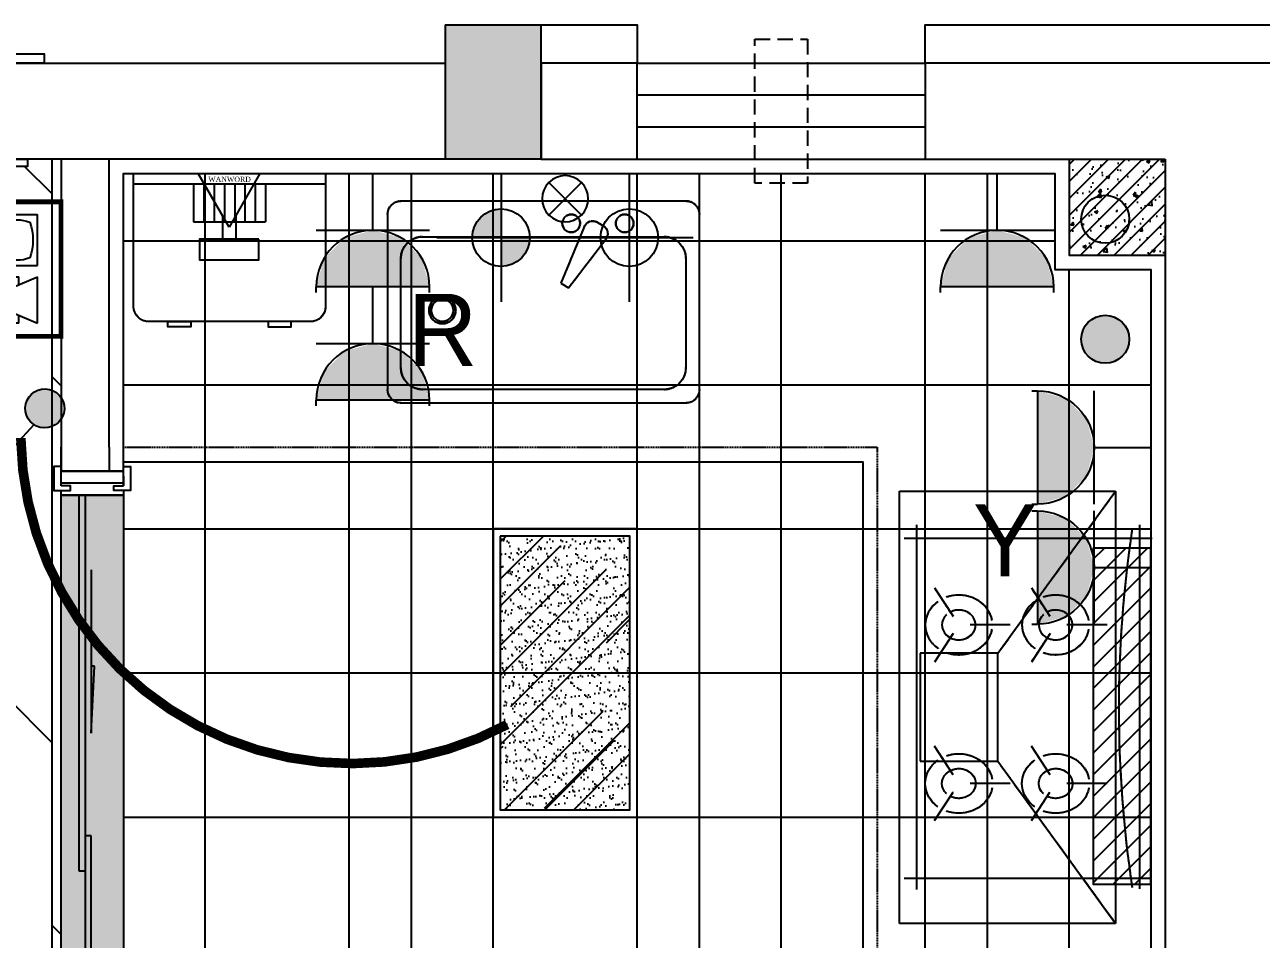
# Model space of a CAD drawing. Extents: x 675652 to 685374, y -153857 to -143837.
# Drawn here: x 678176 to 680752, y -146551 to -144647 of the extents above; entities that cross this region are included whole.
import ezdxf
from ezdxf.enums import TextEntityAlignment as Align

# ---------------------------------------------------------------- set-up
doc = ezdxf.new("R2010")
doc.units = 0
doc.header["$LTSCALE"] = 10
doc.header["$MEASUREMENT"] = 0
doc.linetypes.add('AA$0$HIDDEN2', pattern=[4.762499999999999, 3.175, -1.5875])
doc.linetypes.add('DASH', pattern=[0.35, 0.25, -0.1])
for name, color, linetype in [('A-WALL', 7, 'Continuous'), ('A-WALL-HATH', 9, 'Continuous'), ('A-地面线', 3, 'Continuous'), ('A-天花线', 4, 'Continuous'), ('A-完成面', 6, 'Continuous'), ('A-家具', 42, 'Continuous'), ('A-强弱电', 3, 'Continuous'), ('A-新建墙体', 2, 'Continuous'), ('A-灯具', 2, 'Continuous'), ('A-灯具开关控制', 153, 'Continuous'), ('A-给排水', 153, 'Continuous'), ('A-虚线家具', 8, 'Continuous'), ('A-门', 4, 'Continuous'), ('A-门套', 4, 'Continuous'), ('AA$0$A-EQPM', 2, 'Continuous'), ('AA$0$A-HOLE-DASH', 21, 'AA$0$HIDDEN2'), ('AA$0$A-SURF', 6, 'Continuous'), ('AA$0$A-WALL', 7, 'Continuous'), ('AA$0$A-WIND', 4, 'Continuous')]:
    doc.layers.add(name, color=color, linetype=linetype)
doc.styles.add('_TCH_DIM', font='stylu.ttf')
doc.styles.add('_TEL_DIM', font='SIMPLEX', dxfattribs={"width": 0.8, "height": 3.5, "bigfont": 'HZTXT'})
doc.styles.add('AX-120+120-Comp-chuwei-100$0$SZFA-ER', font='romantic.ttf')
doc.styles.add('DIM_FONT', font='SIMPLEX.shx', dxfattribs={"width": 0.8})
doc.styles.get("Standard").update_dxf_attribs({"font": 'simhei.ttf'})

# ---------------------------------------------------------------- blocks, each defined once
blk = doc.blocks.new('AA$0$$WINLIB2D$00000001')
for p, q in [((-0.5, 0.5), (0.5, 0.5)), ((-0.5, 0.5), (-0.4999999999999999, -0.5)), ((0.5, -0.5), (0.5, 0.5)), ((0.5, 0.1666666666666666), (-0.5, 0.1666666666666666)), ((0.5, -0.1666666666666667), (-0.5, -0.1666666666666667)), ((-0.4999999999999999, -0.5), (0.5, -0.5))]:
    blk.add_line(p, q)
blk = doc.blocks.new('hadhadh')
at = {"layer": 'A-门套'}
for points in [[(607341.3940725664, -103666.8508996033), (607341.3940725664, -103656.8508996033), (607326.3940725664, -103656.8508996033), (607326.3940725664, -103676.8508996033), (607326.3940725664, -103676.8508996033), (607326.3940725664, -103681.8508996033), (607326.3940725664, -103681.8508996033), (607326.3940725664, -103706.8508996033), (607341.3940725664, -103706.8508996033)], [(607341.3940725664, -103696.8517982052), (607341.3940725664, -103666.8508996033), (607341.3940725664, -103666.8508996033)], [(607391.3940725664, -103686.8517982053), (607341.3940725664, -103686.8517982053)], [(607391.3940725664, -103686.8517982053), (607391.3940725664, -103716.8517982049)], [(607341.3527174013, -103706.8508996033), (607361.3527174013, -103706.8508996033), (607361.3527174013, -103696.8517982052), (607341.3940725664, -103696.8517982052)], [(607391.3940725664, -103716.851798205), (607341.3527174012, -103716.8517982049), (607341.3609891775, -103706.8508996033)]]:
    blk.add_lwpolyline(points, dxfattribs=at)
blk = doc.blocks.new('sdfhadfhad')
at = {"layer": 'A-门套', "color": 4}
for points in [[(607834.3328330736, -103589.205826379), (607853.9496708435, -103589.205826379), (607853.9496708435, -103509.205826379), (607834.3328330736, -103509.205826379)], [(607834.3328330736, -104609.205826379), (607853.9496708435, -104609.205826379), (607853.9496708435, -104689.205826379), (607834.3328330736, -104689.205826379)]]:
    blk.add_lwpolyline(points, close=True, dxfattribs=at)
for points in [[(607684.3328330736, -103574.205826379), (607684.3328330736, -103624.205826379), (607784.3328330736, -103624.205826379), (607784.3328330736, -103604.205826379), (607834.3328330736, -103604.205826379), (607834.3328330736, -103574.205826379), (607804.3328330736, -103574.205826379), (607684.3328330736, -103574.205826379)], [(607684.3328330736, -104624.205826379), (607684.3328330736, -104574.205826379), (607784.3328330736, -104574.205826379), (607784.3328330736, -104594.205826379), (607834.3328330736, -104594.205826379), (607834.3328330736, -104624.205826379), (607804.3328330736, -104624.205826379), (607684.3328330736, -104624.205826379)]]:
    blk.add_lwpolyline(points, dxfattribs=at)
at = {"layer": 'A-门套', "color": 3}
blk.add_blockref('hadhadh', (292.9387605071533, 112.6459718262922), dxfattribs=at)
at = {"layer": 'A-门套', "color": 3, "xscale": -1, "rotation": 180}
blk.add_blockref('hadhadh', (292.9387605071533, -208311.0576245842), dxfattribs=at)
blk = doc.blocks.new('0253xcs')
at = {"layer": 'A-门套'}
for points in [[(683679.1342908628, -105249.5229674298), (683669.1342908628, -105249.5229674298), (683669.1342908628, -105234.5229674298), (683689.1342908628, -105234.5229674298), (683689.1342908628, -105234.5229674298), (683694.1342908628, -105234.5229674298), (683694.1342908628, -105234.5229674298), (683719.1342908628, -105234.5229674298), (683719.1342908628, -105249.5229674298)], [(683709.1351894648, -105249.5229674298), (683679.1342908628, -105249.5229674298), (683679.1342908628, -105249.5229674298)], [(683709.1351894648, -105379.5477889517), (683679.1351894644, -105379.5229758526), (683679.1351894648, -105249.5229674297)], [(683689.1351894644, -105249.5229674297), (683709.1351894648, -105249.5229674298)], [(683719.1342908628, -105249.5229674298), (683719.1342908628, -105269.5229674298), (683709.1351894647, -105269.5229674298), (683709.1351894648, -105249.5229674298)], [(683719.1342908628, -105249.5229674298), (683729.1351894648, -105249.5229674298), (683729.1351894645, -105334.481377297), (683729.1351894645, -105334.481377297), (683729.1351894645, -105350.481377297), (683729.1351894645, -105350.481377297), (683729.1351894644, -105379.5643310178), (683719.1342908628, -105379.5560592415)], [(683719.1342908628, -105379.5643310177), (683719.1342908628, -105359.5643310177), (683709.1351894647, -105359.5643310177), (683709.1351894648, -105379.5643310177)], [(683679.1342908628, -105379.5229758526), (683669.1342908628, -105379.5229758526), (683669.1342908628, -105394.5229758526), (683689.1342908628, -105394.5229758526), (683689.1342908628, -105394.5229758526), (683694.1342908628, -105394.5229758526), (683694.1342908628, -105394.5229758526), (683719.1342908628, -105394.5229758526), (683719.1342908628, -105379.5229758526)], [(683709.1351894648, -105379.5229758526), (683679.1342908628, -105379.5229758526), (683679.1342908628, -105379.5229758526)]]:
    blk.add_lwpolyline(points, dxfattribs=at)
at = {"layer": 'A-门套', "color": 3}
blk.add_lwpolyline([(683704.1351894648, -105249.5229674298), (683704.1351894644, -105379.5643310178)], dxfattribs=at)
blk = doc.blocks.new('haadfh')
at = {"layer": 'A-家具', "color": 42}
for p, q in [((604774.0461441404, -104288.3235929568), (605368.3344216524, -104288.3235929568)), ((604746.1902828963, -104680.4677317128), (604746.1902828963, -104316.1794542008)), ((605396.1902828962, -104316.1794542008), (605396.1902828962, -104680.4677317128)), ((605368.3344216524, -104708.3235929568), (604774.0461441404, -104708.3235929568))]:
    blk.add_line(p, q, dxfattribs=at)
at = {"layer": 'A-家具', "color": 8}
for p, q in [((604959.6074877302, -104332.2532332379), (604946.649015362, -104339.7348161625)), ((605322.9396848102, -104362.6058896075), (604819.8882494034, -104362.6058896075)), ((604986.2830404218, -104341.8208301876), (605035.1423316257, -104459.4759992225)), ((605019.0597315658, -104468.7612863038), (604941.5970206549, -104367.6203160429)), ((604774.4935125614, -104408.0006264496), (604774.4935125614, -104635.0729948707)), ((605368.3344216524, -104635.0729948707), (605368.3344216524, -104408.0006264496)), ((605035.1423316257, -104459.4759992225), (605019.0597315658, -104468.7612863038)), ((604819.8882494034, -104680.4677317129), (605322.9396848102, -104680.4677317128))]:
    blk.add_line(p, q, dxfattribs=at)
for centre, radius in [((604902.0591725988, -104334.7500283634), 18.57057416267799), ((605013.4826175749, -104334.7500283634), 18.57057416267799), ((605281.9139671067, -104515.8131264496), 27.75269138755768), ((605281.9139671067, -104515.8131264496), 23.2132177033475)]:
    blk.add_circle(centre, radius, dxfattribs=at)
at = {"layer": 'A-家具', "color": 42}
for centre, start, end in [((604774.0461441404, -104316.1794542008), 90, 180), ((605368.3344216524, -104316.1794542008), 0, 90), ((604774.0461441404, -104680.4677317128), 180, 270), ((605368.3344216524, -104680.4677317128), 270, 0)]:
    blk.add_arc(centre, 27.85586124401699, start, end, dxfattribs=at)
at = {"layer": 'A-家具', "color": 8}
for centre, radius, start, end in [((604968.8927748116, -104348.3358147271), 18.57057416267799, 20.53767800346656, 120.0000000000038), ((604819.8882494034, -104408.0006264496), 45.39473684210177, 90, 180), ((604955.9343024432, -104355.8173976517), 18.57057416267799, 120.0000000000038, 219.4623219904414), ((605322.9396848102, -104408.0006264496), 45.39473684210177, 0, 90), ((604819.8882494034, -104635.0729948707), 45.39473684210177, 180, 270), ((605322.9396848102, -104635.0729948707), 45.39473684210177, 270, 0)]:
    blk.add_arc(centre, radius, start, end, dxfattribs=at)
at = {"layer": 'A-家具', "color": 42, "style": 'DIM_FONT', "text_generation_flag": 4, "width": 0.8000000000357066, "flags": 9}
for tag in ['XSIZE', 'YSIZE']:
    blk.add_attdef(tag, (604810.1902828964, -104288.3235929568), '', height=0.4539473684271798, rotation=180, dxfattribs=at)
blk = doc.blocks.new('yjcd')
at = {"layer": 'A-家具'}
for p, q in [((-137.0386965945363, 759.4589651425485), (-137.0386965945363, -240.5410348574515)), ((362.9613034054637, 759.4589651425485), (-137.0386965945363, 759.4589651425485)), ((90.25986073724926, 384.4589651425485), (362.9613034054637, 759.4589651425485)), ((362.9613034054637, -240.5410348574515), (362.9613034054637, 759.4589651425485)), ((-89.74013926275074, 134.4589651425485), (-89.74013926275074, 384.4589651425485)), ((-89.74013926275074, 384.4589651425485), (90.25986073724926, 384.4589651425485)), ((90.25986073724926, 384.4589651425485), (90.25986073724926, 134.4589651425485)), ((90.25986073724926, 134.4589651425485), (-89.74013926275074, 134.4589651425485)), ((90.25986073724926, 134.4589651425485), (362.9613034054637, -240.5410348574515)), ((-137.0386965945363, -240.5410348574515), (362.9613034054637, -240.5410348574515))]:
    blk.add_line(p, q, dxfattribs=at)
at = {"layer": 'A-家具', "linetype": 'Continuous', "lineweight": -3}
for p, q in [((-97.25648366792029, 681.4674227354117), (-97.2564836679204, -162.54949245014)), ((418.440304634935, -162.54949245014), (418.4403046349353, 679.7378798765421)), ((443.3891610205565, 655.7516936519824), (-126.1261435709102, 655.7516936519824)), ((-56.00557408925692, 521.2457327383163), (-13.18356000079393, 455.6609398352448)), ((168.0680472198726, 521.2457327383163), (210.8900613083356, 455.6609398352448)), ((118.9129126622979, 435.8546011795988), (26.11439999907725, 435.8546011795988)), ((342.9865339714274, 435.8546011795988), (250.1880213082068, 435.8546011795988)), ((-12.93084000083627, 415.6614759307704), (-56.07133069610029, 349.5889146972331)), ((211.1427813082933, 415.6614759307704), (168.0022906130293, 349.5889146972331)), ((-12.93084000083638, 88.93765907481429), (-56.07133069610029, 155.0102203083807)), ((211.1427813082933, 88.93765907481429), (168.0022906130293, 155.0102203083807)), ((118.9129126622977, 68.74453382601496), (26.11439999907702, 68.74453382601496)), ((342.9865339714272, 68.74453382601496), (250.1880213082065, 68.74453382601496)), ((-56.00557408925999, -16.64659773273161), (-13.18356000079405, 48.938195170369)), ((168.0680472198694, -16.64659773273161), (210.8900613083354, 48.938195170369)), ((-126.1261435709104, -132.1469220437575), (447.3008893993272, -132.1469220437575))]:
    blk.add_line(p, q, dxfattribs=at)
for centre, major_axis, ratio, start_param, end_param in [((3944.471465641654, 261.802385804127), (3573.470895907179, 4.293487039440123e-11), 0.884285763968256, 3.009960825339811, 3.272381066525347), ((-9.226823749486357e-10, 435.7282007362519), (77.88312000000002, -3.338212976384353e-14), 0.8842857639682701, 2.23974287424762, 4.047206477870733), ((-9.226823749486357e-10, 435.7282007362519), (77.88312000000002, -3.338212976384353e-14), 0.8842857639682701, 0.1453654190724167, 1.952840997593453), ((224.0736213082068, 435.7282007362519), (77.88312000000002, -3.338212976384353e-14), 0.8842857639682701, 2.23974287424762, 4.047206477870733), ((224.0736213082068, 435.7282007362519), (77.88312000000002, -3.338212976384353e-14), 0.8842857639682701, 0.1453654190724167, 1.952840997593453), ((-9.226823749486357e-10, 435.7282007362519), (39.00312, -1.671745062389334e-14), 0.8842857639682697, 2.387832073543246, 8.380144634386824), ((224.0736213082068, 435.7282007362519), (39.00312, -1.671745062389334e-14), 0.8842857639682697, 2.387832073543246, 8.380144634386824), ((-9.226823749486357e-10, 435.7282007362519), (77.88312000000002, -3.338212976384353e-14), 0.8842857639682701, 4.334150387871052, 6.1416028407795), ((224.0736213082068, 435.7282007362519), (77.88312000000002, -3.338212976384353e-14), 0.8842857639682701, 4.334150387871052, 6.1416028407795)]:
    blk.add_ellipse(centre, major_axis=major_axis, ratio=ratio, start_param=start_param, end_param=end_param, dxfattribs=at)
at = {"layer": 'A-家具', "linetype": 'Continuous', "lineweight": -3, "extrusion": (0, 0, -1)}
for centre, major_axis, ratio, start_param, end_param in [((-9.226823749486357e-10, 68.870934269391), (77.88312000000002, -3.338212976384353e-14), 0.8842857639682701, 2.23974287424762, 4.047206477870733), ((-9.226823749486357e-10, 68.870934269391), (77.88312000000002, -3.338212976384353e-14), 0.8842857639682701, 4.334150387871052, 6.1416028407795), ((224.0736213082068, 68.870934269391), (77.88312000000002, -3.338212976384353e-14), 0.8842857639682701, 2.23974287424762, 4.047206477870733), ((224.0736213082068, 68.870934269391), (77.88312000000002, -3.338212976384353e-14), 0.8842857639682701, 4.334150387871052, 6.1416028407795), ((-9.226823749486357e-10, 68.870934269391), (39.00312, -1.671745062389334e-14), 0.8842857639682697, 2.387832073543246, 8.380144634386824), ((224.0736213082068, 68.870934269391), (39.00312, -1.671745062389334e-14), 0.8842857639682697, 2.387832073543246, 8.380144634386824), ((-9.226823749486357e-10, 68.870934269391), (77.88312000000002, -3.338212976384353e-14), 0.8842857639682701, 0.1453654190724167, 1.952840997593453), ((224.0736213082068, 68.870934269391), (77.88312000000002, -3.338212976384353e-14), 0.8842857639682701, 0.1453654190724167, 1.952840997593453)]:
    blk.add_ellipse(centre, major_axis=major_axis, ratio=ratio, start_param=start_param, end_param=end_param, dxfattribs=at)
blk = doc.blocks.new('$equip$00001237')
for p, q in [((-0.3199999999999363, 0.6719999999573929), (-0.3199999999999363, 0.6399999999555916)), ((-0.3199999999999363, 0.6399999999555916), (0.3199999999999363, 0.6399999999555916)), ((0.3199999999999363, 0.6719999999573929), (0.3199999999999363, 0.6399999999555916)), ((0.3199999999999363, 0.3199999999555416), (-0.3199999999999363, 0.3199999999555416)), ((0, 0.3199999999555416), (0, -4.433786671143025e-11))]:
    blk.add_line(p, q)
blk.add_arc((0, 0.6399999999555916), 0.320000000000016, 180, 0)
for points in [[(0.2771281292102685, 0.4799999999555098), (-0.2771281292102685, 0.4799999999555098), (0.3199999999999363, 0.6399999999555916), (-0.3199999999999363, 0.6399999999555916)], [(0.1600000000000819, 0.3628718707451526), (-0.1600000000000819, 0.3628718707451526), (0.2771281292102685, 0.4799999999555098), (-0.2771281292102685, 0.4799999999555098)], [(0, 0.3199999999555416), (0, 0.3199999999555416), (0.1600000000000819, 0.3628718707451526), (-0.1600000000000819, 0.3628718707451526)]]:
    blk.add_solid(points)
at = {"flags": 9}
blk.add_attdef('A', (0, -4.433786671143025e-11), '', height=1.28e-05, dxfattribs=at)
blk = doc.blocks.new('5698sds')
at = {"layer": 'A-虚线家具', "color": 8, "linetype": 'DASH', "extrusion": (0, 0, -1)}
for p, q in [((678402.7702690911, -159504.6352155702), (678802.7702690911, -159504.6352155702)), ((678527.9757485432, -159504.6352155702), (678527.9757485432, -159583.7037087209)), ((678549.3456115569, -159504.6352155702), (678549.3456115569, -159583.7037087209)), ((678570.7154745706, -159504.6352155702), (678570.7154745706, -159583.7037087209)), ((678592.0853375843, -159504.6352155702), (678592.0853375843, -159583.7037087209)), ((678613.455200598, -159504.6352155702), (678613.455200598, -159583.7037087209)), ((678634.8250636117, -159504.6352155702), (678634.8250636117, -159583.7037087209)), ((678656.1949266254, -159504.6352155702), (678656.1949266254, -159583.7037087209)), ((678677.5647896391, -159504.6352155702), (678677.5647896391, -159583.7037087209)), ((678527.9757485432, -159583.7037087209), (678677.5647896391, -159583.7037087209))]:
    blk.add_line(p, q, dxfattribs=at)
at = {"layer": 'A-虚线家具', "linetype": 'DASH'}
for p, q in [((679553.8915669132, -159540.5436852646), (678959.6032894013, -159540.5436852646)), ((678931.7474281575, -159568.3995465086), (678931.7474281575, -159932.6878240206)), ((679368.3302233234, -159584.4733255457), (679381.2886956916, -159591.9549084703)), ((679581.7474281574, -159932.6878240206), (679581.7474281574, -159568.3995465086)), ((679341.6546706319, -159594.0409224955), (679292.795379428, -159711.6960915303)), ((679004.9980262434, -159614.8259819153), (679508.0494616502, -159614.8259819153)), ((679308.8779794879, -159720.9813786116), (679386.3406903987, -159619.8404083507)), ((678959.6032894013, -159887.2930871786), (678959.6032894013, -159660.2207187574)), ((679553.4441984922, -159660.2207187574), (679553.4441984922, -159887.2930871786)), ((679292.795379428, -159711.6960915303), (679308.8779794879, -159720.9813786116)), ((679508.0494616502, -159932.6878240207), (679004.9980262434, -159932.6878240206)), ((678959.6032894013, -159960.5436852647), (679553.8915669132, -159960.5436852647)), ((678381.7474281574, -160053.2653525558), (679951.7474281574, -160053.2653525558)), ((679951.7474281574, -160053.2653525558), (679951.7474281574, -161153.2653525564)), ((678381.7474281574, -160083.2653525558), (679921.7474281574, -160083.2653525558)), ((679921.7474281574, -160083.2653525558), (679921.7474281574, -161123.2653525564)), ((679998.4301988317, -161044.6842731538), (679998.4301988317, -160144.6842731538)), ((679998.4301988317, -160144.6842731538), (680448.4301988317, -160144.6842731538)), ((680202.9989004303, -160482.1842731538), (680448.4301988317, -160144.6842731538)), ((680448.4301988317, -160144.6842731538), (680448.4301988317, -161044.6842731538)), ((680034.2341904656, -160974.4918849874), (680034.2341904656, -160214.8766613204)), ((680498.3612999383, -160214.8766613204), (680498.3612999383, -160972.9352964144)), ((680008.251496553, -160242.2389746861), (680524.3358262262, -160242.2389746861)), ((680071.3600090864, -160346.189266566), (680109.8998217661, -160405.2155801788)), ((680273.0262682646, -160346.189266566), (680311.5660809443, -160405.2155801788)), ((680228.7866471629, -160423.0412849689), (680145.2679857659, -160423.0412849689)), ((680430.4529063411, -160423.0412849689), (680346.9342449441, -160423.0412849689)), ((680110.1272697661, -160441.2150976929), (680071.3008281403, -160500.6804028031)), ((680311.7935289443, -160441.2150976929), (680272.9670873185, -160500.6804028031)), ((680040.9989004303, -160482.1842731538), (680040.9989004303, -160707.1842731538)), ((680202.9989004303, -160482.1842731538), (680040.9989004303, -160482.1842731538)), ((680202.9989004303, -160707.1842731538), (680202.9989004303, -160482.1842731538)), ((680110.1272697661, -160735.2665328632), (680071.3008281403, -160675.801227753)), ((680311.7935289443, -160735.2665328632), (680272.9670873185, -160675.801227753)), ((680040.9989004303, -160707.1842731538), (680202.9989004303, -160707.1842731538)), ((680202.9989004303, -160707.1842731538), (680448.4301988317, -161044.6842731538)), ((680228.7866471629, -160753.4403455872), (680145.2679857659, -160753.4403455872)), ((680430.4529063411, -160753.4403455872), (680346.9342449441, -160753.4403455872)), ((680071.3600090864, -160830.29236399), (680109.8998217661, -160771.2660503772)), ((680273.0262682646, -160830.29236399), (680311.5660809443, -160771.2660503772)), ((680520.8152706854, -160951.3477288123), (680008.251496553, -160951.3477288123)), ((680448.4301988317, -161044.6842731538), (679998.4301988317, -161044.6842731538))]:
    blk.add_line(p, q, dxfattribs=at)
at = {"layer": 'A-虚线家具', "color": 8, "linetype": 'DASH', "extrusion": (0, 0, -1)}
blk.add_lwpolyline([(-678402.7702690911, -159483.2653525565), (-678802.7702690911, -159483.2653525565), (-678802.7702690911, -159759.5256265291, 0.4142135623730951), (-678770.7154745706, -159791.5804210496), (-678434.8250636117, -159791.5804210496, 0.4142135623730951), (-678402.7702690911, -159759.5256265291)], format="xyb", close=True, dxfattribs=at)
for points in [[(-678474.359310187, -159791.5804210496), (-678522.0990362144, -159791.5804210496), (-678522.0990362144, -159802.2653525565), (-678474.359310187, -159802.2653525565)], [(-678731.1812279952, -159791.5804210496), (-678683.4415019678, -159791.5804210496), (-678683.4415019678, -159802.2653525565), (-678731.1812279952, -159802.2653525565)]]:
    blk.add_lwpolyline(points, close=True, dxfattribs=at)
at = {"layer": 'A-虚线家具', "linetype": 'DASH'}
for centre, radius in [((679314.4550934788, -159586.9701206713), 18.57057416267799), ((679425.8785384549, -159586.9701206713), 18.57057416267799), ((679046.0237439469, -159768.0332187574), 27.75269138755768), ((679046.0237439469, -159768.0332187574), 23.2132177033475)]:
    blk.add_circle(centre, radius, dxfattribs=at)
for centre, radius, start, end in [((678959.6032894013, -159568.3995465086), 27.85586124401699, 90, 180), ((679553.8915669132, -159568.3995465086), 27.85586124401699, 0, 90), ((679359.044936242, -159600.555907035), 18.57057416267799, 59.99999999995824, 159.4623219972098), ((679372.0034086105, -159608.0374899596), 18.57057416267799, 320.5376780108983, 59.99999999995824), ((679004.9980262434, -159660.2207187574), 45.39473684210177, 90, 180), ((679508.0494616502, -159660.2207187574), 45.39473684210177, 0, 90), ((679004.9980262434, -159887.2930871786), 45.39473684210177, 180, 270), ((679508.0494616502, -159887.2930871786), 45.39473684210177, 270, 0), ((678959.6032894013, -159932.6878240206), 27.85586124401699, 180, 270), ((679553.8915669132, -159932.6878240206), 27.85586124401699, 270, 0)]:
    blk.add_arc(centre, radius, start, end, dxfattribs=at)
at = {"layer": 'A-虚线家具', "linetype": 'DASH', "extrusion": (0, 0, -1)}
for centre, major_axis, ratio, start_param, end_param in [((683671.7893448443, -160596.7933517492), (3216.123806316442, 3.079839179105315e-10), 0.8842857639691489, 3.009960825340062, 3.272381066525337), ((680121.765025766, -160753.3265851881), (-70.09480800004245, 5.114816766771304e-11), 0.8842857639677676, 1.192557734280408, 3.000010187189085), ((680323.4312849442, -160753.3265851881), (-70.09480800004245, 5.114816766771304e-11), 0.8842857639677676, 1.192557734280408, 3.000010187189085), ((680121.765025766, -160753.3265851881), (70.09480799999456, 1.936381801767671e-10), 0.8842857639679182, 2.239742874249651, 4.047206477873866), ((680323.4312849442, -160753.3265851881), (70.09480799999456, 1.936381801767671e-10), 0.8842857639679182, 2.239742874249651, 4.047206477873866), ((680121.765025766, -160753.3265851881), (-35.10280800107509, 7.977793260116463e-09), 0.8842857639616839, -0.753760580281855, 5.238551980578788), ((680323.4312849442, -160753.3265851881), (-35.10280800107509, 7.977793260116463e-09), 0.8842857639616839, -0.753760580281855, 5.238551980578788), ((680121.765025766, -160753.3265851881), (70.09480800004454, 2.046576153332686e-10), 0.8842857639678027, 0.1453654190756273, 1.952840997596387), ((680323.4312849442, -160753.3265851881), (70.09480800004454, 2.046576153332686e-10), 0.8842857639678027, 0.1453654190756273, 1.952840997596387)]:
    blk.add_ellipse(centre, major_axis=major_axis, ratio=ratio, start_param=start_param, end_param=end_param, dxfattribs=at)
at = {"layer": 'A-虚线家具', "linetype": 'DASH'}
for centre, major_axis, ratio, start_param, end_param in [((680121.765025766, -160423.155045368), (70.09480799999453, 2.210541907762239e-11), 0.8842857639679201, 2.23974287424693, 4.047206477871145), ((680121.765025766, -160423.155045368), (-70.09480800003952, 5.38407697610029e-11), 0.8842857639676173, 3.286958072663029, 5.094433651184306), ((680323.4312849442, -160423.155045368), (70.09480799999453, 2.210541907762239e-11), 0.8842857639679201, 2.23974287424693, 4.047206477871145), ((680323.4312849442, -160423.155045368), (-70.09480800003952, 5.38407697610029e-11), 0.8842857639676173, 3.286958072663029, 5.094433651184306), ((680121.765025766, -160423.155045368), (35.1028079999822, 3.629400850680167e-10), 0.8842857639700725, 2.387832073532934, 8.380144634378492), ((680323.4312849442, -160423.155045368), (35.1028079999822, 3.629400850680167e-10), 0.8842857639700725, 2.387832073532934, 8.380144634378492), ((680121.765025766, -160423.155045368), (-70.09480800004128, 1.075994265831475e-10), 0.8842857639679806, 1.192557734282404, 3.000010187191203), ((680323.4312849442, -160423.155045368), (-70.09480800004128, 1.075994265831475e-10), 0.8842857639679806, 1.192557734282404, 3.000010187191203)]:
    blk.add_ellipse(centre, major_axis=major_axis, ratio=ratio, start_param=start_param, end_param=end_param, dxfattribs=at)
at = {"layer": 'A-虚线家具', "color": 8, "linetype": 'DASH', "insert": (678602.7702690911, -159495.2518260551), "char_height": 10.68493150684932, "attachment_point": 5, "style": 'AX-120+120-Comp-chuwei-100$0$SZFA-ER'}
blk.add_mtext_dynamic_manual_height_columns('WANWORD', width=171.3293233861568, gutter_width=12.5, heights=[0], dxfattribs=at)
at = {"layer": 'A-虚线家具', "linetype": 'DASH', "style": 'DIM_FONT', "width": 0.8000000000465661, "flags": 9}
for tag in ['YSIZE', 'XSIZE']:
    blk.add_attdef(tag, (679517.7474281573, -159540.5436852646), '', height=0.4539473684271798, dxfattribs=at)
blk = doc.blocks.new('tgvdcgrdcxdf')
at = {"layer": 'A-给排水'}
h = blk.add_hatch(color=2, dxfattribs=at)
h.dxf.hatch_style = 1
h.paths.add_polyline_path([(-146.9608378740959, 1.396983861923218e-09, -0.4142135623737824), (-206.9607809346635, -59.9999430506723), (-206.9607809347799, 1.396983861923218e-09)])
h.paths.add_polyline_path([(-206.9607809346635, 59.99994305276778), (-206.9607809344307, 1.047737896442413e-09), (-266.9607239952311, 1.047737896442413e-09, -0.4142135623726458)])
at = {"layer": 'A-给排水', "color": 2}
for p, q in [((-206.9607809523586, 133.4803619841114), (-206.9607809523586, -133.4803619846934)), ((59.99994305660948, 133.4803619934246), (59.99994305660948, -133.480361993541)), ((-73.480418967898, -3.492459654808044e-10), (-340.4411429367028, -3.492459654808044e-10)), ((193.4803050500341, -1.164153218269348e-10), (-73.48041893681511, -1.164153218269348e-10))]:
    blk.add_line(p, q, dxfattribs=at)
at = {"layer": 'A-给排水', "color": 8}
for p, q in [((-107.4215444345027, 115.1157284645597), (-39.5392934391275, 47.23347746918444)), ((-39.5392934391275, 115.1157284645597), (-107.4215444345027, 47.23347746918444))]:
    blk.add_line(p, q, dxfattribs=at)
at = {"layer": 'A-给排水', "color": 2}
for centre, radius in [((-206.9607809523586, -3.492459654808044e-10), 59.99994305254951), ((59.99994305660948, -1.164153218269348e-10), 59.99994305660694)]:
    blk.add_circle(centre, radius, dxfattribs=at)
at = {"layer": 'A-给排水', "color": 2, "extrusion": (0, 0, -1)}
blk.add_ellipse((-73.48041893681511, 81.17460296687204), major_axis=(33.94112549770897, 33.94112549770897), ratio=0.999999999999186, start_param=0.7853981633978551, end_param=7.068583470577441, dxfattribs=at)
blk = doc.blocks.new('AGADGA')
at = {"layer": 'A-给排水', "color": 2}
for p, q in [((7651.394267261843, -1966.35482620466), (7651.394267261843, -1967.035847496044)), ((7651.394267261843, -1966.35482620466), (7651.394267261843, -1967.035847496044)), ((7651.778685306548, -1966.35482620466), (7651.778685306548, -1967.035847496044)), ((7651.778685306548, -1966.35482620466), (7651.778685306548, -1967.035847496044))]:
    blk.add_line(p, q, dxfattribs=at)
for points in [[(7651.586476284196, -1966.68774199824), (7650.694546986662, -1965.142875136843), (7652.478405581729, -1965.142875136843)], [(7651.586476284196, -1966.68774199824), (7650.694546986662, -1965.142875136843), (7652.478405581729, -1965.142875136843)], [(7652.4453957933, -1967.035847496044), (7650.727556775208, -1967.035847496044), (7650.727556775208, -1967.636628809537), (7652.4453957933, -1967.636628809537)], [(7652.4453957933, -1967.035847496044), (7650.727556775208, -1967.035847496044), (7650.727556775208, -1967.636628809537), (7652.4453957933, -1967.636628809537)]]:
    blk.add_lwpolyline(points, close=True, dxfattribs=at)
blk = doc.blocks.new('ASGADSGASD')
at = {"layer": 'A-灯具'}
h = blk.add_hatch(dxfattribs=at)
h.set_pattern_fill('AR-RROOF', color=250, scale=120, angle=45, double=1)
h.set_pattern_definition([(45, (21256.93595685135, 39504.62956228881), (129.3156881433958, 344.8418350490555), [2286, -304.8, 762, -152.4]), (45, (21346.37930781719, 39701.83598670749), (-251.0879611450935, 35.56181423943386), [457.2, -50.29199999999999, 914.4, -114.3]), (45, (21219.21888114286, 39650.10971145013), (488.1667227413192, 632.5692411681111), [1219.2, -213.36, 609.6, -152.4])])
h.paths.add_polyline_path([(700423.6833850095, -106287.1836817563), (700423.6833850095, -106857.1836817563), (700693.6833850095, -106857.1836817563), (700693.6833850095, -106287.1836817563)])
h = blk.add_hatch(dxfattribs=at)
h.set_pattern_fill('AR-SAND', color=250, scale=12, double=1)
h.set_pattern_definition([(37.50000000000001, (21256.93595685135, 39504.62956228881), (-0.9600187775904301, 29.36479423976054), [0, -23.1648, 0, -25.908, 0, -24.765]), (7.499999999999999, (21256.93595685135, 39504.62956228881), (26.97139698828015, 43.00950603410125), [0, -12.4968, 0, -20.8788, 0, -8.001]), (327.5, (21238.19075685135, 39504.62956228881), (47.45954221448747, 0.08623108071274199), [0, -7.62, 0, -27.432, 0, -35.814]), (317.5, (21238.19075685135, 39504.62956228881), (45.81338714833784, 13.37575939543298), [0, -3.81, 0, -17.9832, 0, -20.574])])
h.paths.add_polyline_path([(700423.6833850095, -106287.1836817563), (700423.6833850095, -106857.1836817563), (700693.6833850095, -106857.1836817563), (700693.6833850095, -106287.1836817563)])
at = {"layer": 'A-灯具', "color": 6}
for points in [[(700408.6833850095, -106272.1836817563), (700408.6833850095, -106872.1836817563), (700708.6833850095, -106872.1836817563), (700708.6833850095, -106272.1836817563)], [(700423.6833850095, -106287.1836817563), (700423.6833850095, -106857.1836817563), (700693.6833850095, -106857.1836817563), (700693.6833850095, -106287.1836817563)]]:
    blk.add_lwpolyline(points, close=True, dxfattribs=at)
blk = doc.blocks.new('ghfasdg')
at = {"layer": 'A-灯具开关控制', "color": 2, "ltscale": 0.8}
for p, q in [((724555.4680190077, -108035.6511666104), (724609.6954973908, -108012.6300425166)), ((724571.3622797658, -108012.6302172327), (724571.3622797658, -108028.9035958252)), ((724609.6954973908, -108012.6300425166), (724609.6954973908, -108109.3977988595)), ((724555.4680190077, -108035.6511666104), (724555.4680190077, -108086.1734602614)), ((724555.4680190077, -108086.1734602614), (724609.6954973908, -108109.1945843669)), ((724571.3622797658, -108092.9210310583), (724571.3622797658, -108109.3977988595)), ((724523.9100573147, -108132.6973606613), (724609.7767239814, -108132.6973606613)), ((724523.9100573147, -108132.6973606613), (724523.9100573147, -108239.0973606627)), ((724609.7767239814, -108132.6973606613), (724609.7767239814, -108239.0973606627)), ((724523.9100573147, -108239.0973606627), (724609.7767239814, -108239.0973606627))]:
    blk.add_line(p, q, dxfattribs=at)
at = {"layer": 'A-灯具开关控制', "color": 2, "ltscale": 0.8, "const_width": 10}
blk.add_lwpolyline([(724472.2926664543, -108265.5584882144), (724472.2926664543, -107985.5584882097), (724658.9593331241, -107985.5584882097), (724658.9593331241, -108265.5584882144)], close=True, dxfattribs=at)
at = {"layer": 'A-灯具开关控制', "color": 2, "ltscale": 0.8}
for centre, radius, start, end in [((724571.2200038047, -108061.0140080461), 48.38400000002419, 89.83151820027524, 270.1684817997248), ((724643.7113667517, -108185.8964657192), 110.2397333333885, 160.2161537998279, 199.7838462001721), ((724566.8433906538, -108219.278923016), 75.62800000003782, 69.1112990908472, 110.8072645102328), ((724490.062116683, -108185.8964657192), 110.2397333333885, 340.2372824089944, 19.76271759100555), ((724566.8433906538, -108152.5140084224), 75.62800000003782, 249.1927354897672, 290.8887009091528)]:
    blk.add_arc(centre, radius, start, end, dxfattribs=at)
for p in [(724565.6259997892, -107985.5584882097), (724472.2926664543, -108125.5584882121), (724658.9593331241, -108125.5584882121), (724565.6259997892, -108265.5584882144)]:
    blk.add_point(p, dxfattribs=at)
at = {"layer": 'A-灯具开关控制', "color": 2, "ltscale": 0.8, "style": '_TEL_DIM', "flags": 1}
blk.add_attdef('A', text='', height=0.004, rotation=90, dxfattribs=at).set_placement((724658.9593331241, -108125.5584882121), align=Align.MIDDLE_CENTER)
blk = doc.blocks.new('SAGASXBC')
at = {"layer": 'A-家具', "color": 42, "extrusion": (0, 0, -1)}
blk.add_line((852330.2531735946, -92036.27397412603), (852730.2531735946, -92036.27397412603), dxfattribs=at)
at = {"layer": 'A-家具', "color": 8, "extrusion": (0, 0, -1)}
for p, q in [((852455.4586530466, -92036.27397412603), (852455.4586530466, -92115.34246727673)), ((852476.8285160604, -92036.27397412603), (852476.8285160604, -92115.34246727673)), ((852498.1983790741, -92036.27397412603), (852498.1983790741, -92115.34246727673)), ((852519.5682420877, -92036.27397412603), (852519.5682420877, -92115.34246727673)), ((852540.9381051015, -92036.27397412603), (852540.9381051015, -92115.34246727673)), ((852562.3079681152, -92036.27397412603), (852562.3079681152, -92115.34246727673)), ((852583.6778311288, -92036.27397412603), (852583.6778311288, -92115.34246727673)), ((852605.0476941426, -92036.27397412603), (852605.0476941426, -92115.34246727673)), ((852455.4586530466, -92115.34246727673), (852605.0476941426, -92115.34246727673))]:
    blk.add_line(p, q, dxfattribs=at)
at = {"layer": 'A-家具', "color": 42, "extrusion": (0, 0, -1)}
blk.add_lwpolyline([(-852330.2531735946, -92014.90411111235), (-852730.2531735946, -92014.90411111235), (-852730.2531735946, -92291.16438508494, 0.4142135623730951), (-852698.1983790741, -92323.21917960548), (-852362.3079681152, -92323.21917960548, 0.4142135623730951), (-852330.2531735946, -92291.16438508494)], format="xyb", close=True, dxfattribs=at)
for points in [[(-852401.8422146905, -92323.21917960548), (-852449.5819407179, -92323.21917960548), (-852449.5819407179, -92333.90411111235), (-852401.8422146905, -92333.90411111235)], [(-852658.6641324987, -92323.21917960548), (-852610.9244064713, -92323.21917960548), (-852610.9244064713, -92333.90411111235), (-852658.6641324987, -92333.90411111235)]]:
    blk.add_lwpolyline(points, close=True, dxfattribs=at)
at = {"layer": 'A-家具', "color": 8, "insert": (852530.2531735946, -92026.89058461098), "char_height": 10.68493150684932, "attachment_point": 5, "style": 'AX-120+120-Comp-chuwei-100$0$SZFA-ER'}
blk.add_mtext_dynamic_manual_height_columns('WANWORD', width=171.3293233861568, gutter_width=12.5, heights=[0], dxfattribs=at)

msp = doc.modelspace()

# ---------------------------------------------------------------- linework, layer by layer
at = {"layer": 'AA$0$A-SURF'}
for points in [[(679051.747428158, -144646.8132440451), (679451.7474281582, -144646.8132440451), (679451.7474281582, -144726.8132440451)], [(680051.7474281582, -144726.8132440451), (680051.7474281582, -144646.8132440451), (681101.7474281582, -144646.8132440451), (681101.7474281582, -144726.813244045)]]:
    msp.add_lwpolyline(points, dxfattribs=at)
at = {"layer": 'AA$0$A-WALL'}
for p, q in [((679451.7474281582, -144726.8132440451), (679251.7474281554, -144726.8132440451)), ((680651.7474281582, -144726.813244045), (680051.7474281582, -144726.8132440451)), ((681101.7474281582, -144726.813244045), (680651.7474281582, -144726.813244045))]:
    msp.add_line(p, q, dxfattribs=at)

# ---------------------------------------------------------------- block references
at = {"layer": 'A-虚线家具', "color": 3}
msp.add_blockref('5698sds', (8.149072527885437e-10, 14526.45210851141), dxfattribs=at)

# ---------------------------------------------------------------- next in the draw order: hatches: boundary and pattern name
at = {"layer": 'A-WALL-HATH'}
msp.add_hatch(color=256, dxfattribs=at).paths.add_polyline_path([(679251.747428158, -144646.8132440451), (679051.747428158, -144646.8132440451), (679051.747428158, -144926.4084370772), (679251.747428158, -144926.4084370772)])
at = {"layer": 'A-地面线'}
h = msp.add_hatch(dxfattribs=at)
h.set_pattern_fill('AR-CONC', color=8, scale=60, double=1)
h.set_pattern_definition([(49.99999999999999, (0, 0), (109.3108013976024, -9.563451323341845), [11.43, -125.73]), (355, (0, 0), (-21.14569558540019, 114.633985729308), [9.144, -100.584]), (100.451, (9.109200000000001, -0.7969499999999999), (88.16550099957554, 105.0700126921751), [9.713999999999999, -106.854]), (46.18420000000002, (0, 30.48), (162.6474245352779, -25.22539675963628), [17.145, -188.595]), (96.6356, (13.55394, 28.3779), (142.4425406797423, 148.4553335340295), [14.571, -160.281]), (351.1840000000001, (0, 30.48), (142.4427634883603, 148.4550707163586), [13.716, -150.876]), (21, (15.24, 22.86), (90.96892790122997, -61.35931111005749), [11.43, -125.73]), (326.0000000000001, (15.24, 22.86), (37.08121700858825, 110.5127796733916), [9.144, -100.584]), (71.4514, (22.8207, 17.74674), (128.0498944620746, 49.15371462963447), [9.713999999999999, -106.854]), (37.50000000000001, (0, 0), (1.853161950355092, 50.73302332389186), [0, -99.3648, 0, -102.108, 0, -100.965]), (7.499999999999999, (0, 0), (40.09179750618345, 60.10834489087171), [0, -58.21679999999999, 0, -97.0788, 0, -38.481]), (327.5, (-33.9852, 0), (81.35435710012284, -3.437246395604061), [0, -38.1, 0, -118.872, 0, -157.734]), (317.5, (-49.2252, 0), (88.87750883161083, 15.25589461999982), [0, -49.53, 0, -78.9432, 0, -112.014])])
h.paths.add_polyline_path([(678251.7060645701, -145626.813244044), (678381.7474281539, -145626.813244044), (678381.7474281539, -147136.8123454424), (678251.7060645701, -147136.8123454424)])
h.paths.add_polyline_path([(680901.7474281602, -147426.8132524677), (681601.74742816, -147426.8132524677), (681601.74742816, -147261.8132440448), (680901.7474281602, -147261.8132440448)])
h.paths.add_polyline_path([(682751.74742816, -147326.8132440451), (683551.4643090437, -147326.8132440451), (683551.4643090437, -147426.8546076326), (682751.74742816, -147426.8546076326)])
h.paths.add_polyline_path([(682202.0296486722, -148476.7718888793), (683001.7465295562, -148476.7718888793), (683001.7465295562, -148576.8132524678), (682202.0296486722, -148576.8132524678)])
h.paths.add_polyline_path([(679501.747428158, -148676.854607633), (680301.7474281578, -148676.854607633), (680301.7474281578, -148476.8132398335), (679501.747428158, -148476.8132398335)])
h.paths.add_polyline_path([(677131.7474281578, -144926.8545992102), (678121.7474281582, -144926.8545992102), (678121.7474281582, -144876.813244045), (677131.7474281578, -144876.813244045)])
h = msp.add_hatch(dxfattribs=at)
h.set_pattern_fill('DOLMIT', color=8, scale=120, angle=90, double=1)
h.set_pattern_definition([(90, (675851.747428158, -147951.813244045), (-95.2490472, 5.832322038765759e-15), []), (135, (675851.747428158, -147951.813244045), (-190.4979643583182, -190.4979643583181), [134.7025524, -269.4048])])
h.paths.add_polyline_path([(679051.747428158, -148476.8132440446), (679051.747428158, -148446.8132440446), (679201.747428158, -148446.8132440446), (679201.747428158, -148476.813244045), (679441.7465295563, -148476.813244045), (679441.7465295563, -148461.813244045), (679461.7465295563, -148461.813244045), (679466.7465295563, -148461.813244045), (679491.7465295563, -148461.813244045), (679491.7465295563, -148476.813244045), (679501.747428158, -148476.813244045), (679501.747428158, -148476.8132398335), (680311.7483267597, -148476.8132398335), (680311.7483267597, -148461.8132398335), (680336.7483267597, -148461.8132398335), (680361.7483267597, -148461.8132398335), (681951.7474281582, -148476.813244045), (682142.0287500706, -148476.813244045), (682142.0287500706, -148461.8132440445), (682162.0287500706, -148461.8132440445), (682167.0287500706, -148461.8132440445), (682192.0287500706, -148461.8132440445), (682192.0287500706, -148476.7801606556), (682202.0296486722, -148476.7718888793), (683011.7474281582, -148476.7718888793), (683011.7474281582, -148461.813244045), (683036.7474281582, -148461.813244045), (683061.7474281582, -148461.813244045), (683651.7474281582, -148476.813244045), (683651.7474281582, -147926.813244045), (683651.7474281582, -147426.813244045), (683611.4652076453, -147426.8132440449), (683611.4652076453, -147441.8132524674), (683591.4652076453, -147441.8132524674), (683586.4652076453, -147441.8132524674), (683561.4652076453, -147441.8132524674), (683561.4652076453, -147426.8463358563), (683551.4643090437, -147426.8546076326), (682741.7465295581, -147426.8546076326), (682741.7465295581, -147441.8132524678), (682716.7465295581, -147441.8132524678), (682691.7465295581, -147441.8132524678), (682551.7474281582, -147426.813244045), (681661.7483267616, -147426.813244045), (681661.7483267616, -147441.8132524676), (681641.7483267616, -147441.8132524676), (681636.7483267616, -147441.8132524676), (681611.7483267616, -147441.8132524676), (681611.7483267616, -147426.8132524676), (681601.7474281598, -147426.8132524676), (680891.7465295583, -147426.8132524677), (680891.7465295583, -147441.8132524677), (680866.7465295583, -147441.8132524677), (680841.7465295583, -147441.8132524677), (680651.7474281582, -147426.813244045), (678251.7474281582, -147426.813244045), (678251.7474281582, -147226.8132440444), (678251.7474281582, -147196.8132440443), (678236.7474197311, -147196.8132440443), (678236.7474197311, -147176.8132440443), (678236.7474197311, -147171.8132440443), (678236.7474197311, -147146.8132440443), (678251.7143363422, -147146.8132440443), (678251.7060645659, -147136.8123454427), (678251.7060645701, -145616.8123454424), (678236.7474197353, -145616.8123454424), (678236.7474197353, -145591.8123454424), (678236.7474197353, -145566.8123454424), (678251.7474281582, -145526.7305337143), (678251.7474281582, -144926.8132440451), (678181.7483267601, -144926.8132440451), (678181.7483267601, -144941.813244045), (678161.7483267601, -144941.813244045), (678156.7483267601, -144941.813244045), (678131.7483267601, -144941.813244045), (678131.7483267601, -144926.8463274339), (678121.7474281585, -144926.8545992102), (677121.7465295561, -144926.8545992102), (677121.7465295561, -144941.813244045), (677096.7465295561, -144941.813244045), (677071.7465295561, -144941.813244045), (676251.7474281327, -144926.8132440446), (675851.747428158, -144926.8132440446), (675851.747428158, -151926.813244045), (676721.7465295563, -151926.813244045), (676721.7465295563, -151911.813244045), (676741.7465295563, -151911.813244045), (676746.7465295563, -151911.813244045), (676771.7465295563, -151911.813244045), (678851.7474281582, -151926.813244045), (679151.7474281582, -151926.813244045), (679151.7474281582, -151196.8132440446), (679071.7474281575, -151196.8132440446), (679071.7474281575, -151256.8132440446), (679091.747428158, -151256.8132440446), (679091.747428158, -151276.8132440446), (679048.747428158, -151276.8132440446), (679048.747428158, -151271.8132440446), (679051.747428158, -151271.8132440446), (679051.7474281514, -151197.0549224308)])
at = {"layer": 'A-家具'}
h = msp.add_hatch(dxfattribs=at)
h.set_pattern_fill('ANSI31', color=8, scale=60)
h.set_pattern_definition([(45, (113222.9616542461, -40385.95215570694), (-67.35192090801864, 67.35192090801866), [])])
h.paths.add_polyline_path([(680351.7474281582, -144926.813244045), (680551.7474281582, -144926.813244045), (680551.7474281582, -145126.813244045), (680351.7474281582, -145126.813244045)], flags=17)
h.paths.add_polyline_path([(680351.7474281582, -144926.813244045), (680551.7474281582, -144926.813244045), (680551.7474281582, -145126.813244045), (680351.7474281582, -145126.813244045)], flags=17)
edge = h.paths.add_edge_path(flags=0)
edge.add_line((680351.7474281582, -144926.813244045), (680351.7474281582, -145126.813244045))
edge.add_line((680351.7474281582, -145126.813244045), (680551.7474281582, -145126.813244045))
at = {"layer": 'A-新建墙体'}
h = msp.add_hatch(dxfattribs=at)
h.set_pattern_fill('钢筋混凝土', color=8, scale=10)
h.set_pattern_definition([(45, (113222.9616542461, -40385.95215570694), (-17.67766952966369, 17.67766952966369), []), (49.99999999999999, (113222.9616542461, -40385.95215570694), (71.72601826007535, -6.275213498259511), [7.5, -82.5]), (355, (113222.9616542461, -40385.95215570694), (-13.8751333613, 75.21921337000119), [6, -66]), (100.4514, (113228.9388222462, -40386.47508970695), (57.85093817140216, 68.94395420609536), [6.374019000000001, -70.1142112]), (46.18420000000002, (113222.9616542461, -40365.95215570694), (106.7241048625644, -16.55190143290181), [11.24999999999999, -123.7499999999999]), (96.6356, (113231.8553287461, -40367.33148640694), (93.46627055487033, 97.41178709004417), [9.561028799999999, -105.1713]), (351.1842, (113222.9616542461, -40365.95215570694), (93.46619451336272, 97.41186009253246), [9, -99]), (21, (113232.9616542461, -40370.95215570694), (59.69070521184616, -40.26188906653388), [7.5, -82.5]), (326.0000000000001, (113232.9616542461, -40370.95215570694), (24.33153319215817, 72.5150045046853), [6, -66]), (71.4514, (113237.9358775461, -40374.30731630695), (84.02226285814899, 32.25304967099524), [6.374019000000001, -70.1142112]), (37.50000000000001, (113222.9616542461, -40385.95215570694), (1.215985531729067, 33.28938538313115), [0, -65.19999999999999, 0, -67, 0, -66.25]), (7.499999999999999, (113222.9616542461, -40385.95215570694), (26.30695374421486, 39.44117118823603), [0, -38.2, 0, -63.7, 0, -25.25]), (327.5, (113200.6616542462, -40385.95215570694), (53.3822436172409, -2.255487173437976), [0, -25, 0, -78, 0, -103.5]), (317.5, (113190.6616542462, -40385.95215570694), (58.31861693423862, 10.01049823323177), [0, -32.5, 0, -51.8, 0, -73.5])])
h.paths.add_polyline_path([(680351.7474281582, -144926.813244045), (680551.7474281582, -144926.813244045), (680551.7474281582, -145126.813244045), (680351.7474281582, -145126.813244045)])
at = {"layer": 'A-灯具开关控制'}
h = msp.add_hatch(color=2, dxfattribs=at)
edge = h.paths.add_edge_path()
edge.add_ellipse((678218.0252759317, -145445.7862764115), major_axis=(-40.64705891573896, 1.481041120416549), ratio=0.9999999997861947, start_angle=0, end_angle=360)
h = msp.add_hatch(color=2, dxfattribs=at)
edge = h.paths.add_edge_path()
edge.add_ellipse((678218.0252759315, -145445.7862764114), major_axis=(40.64705891573897, -1.481041120416529), ratio=0.9999999997861947, start_angle=0, end_angle=360)
at = {"layer": 'A-给排水'}
h = msp.add_hatch(dxfattribs=at)
h.set_pattern_fill('ANSI31', color=8, scale=20)
h.set_pattern_definition([(45, (0, -67.97098841346451), (-22.45064030267288, 22.45064030267288), [])])
h.paths.add_polyline_path([(680521.7474281581, -145736.813244045), (680401.7474281596, -145736.813244045), (680401.7474281596, -146436.813244045), (680521.7474281581, -146436.813244045)])
at = {"layer": 'AA$0$A-EQPM'}
h = msp.add_hatch(color=256, dxfattribs=at)
h.dxf.hatch_style = 1
edge = h.paths.add_edge_path()
edge.add_arc((680426.7474281582, -145301.8132440388), 50, 0, 360, ccw=False)

# ---------------------------------------------------------------- next in the draw order: linework, layer by layer
at = {"layer": 'A-WALL', "color": 6}
for p, q in [((679051.747428158, -144646.8132440451), (679051.747428158, -144926.4084370772)), ((679251.747428158, -144926.4084370772), (679251.747428158, -144646.8132440451)), ((679051.747428158, -144926.4084370772), (679251.747428158, -144926.4084370772))]:
    msp.add_line(p, q, dxfattribs=at)
at = {"layer": 'A-地面线', "color": 8}
for p, q in [((678981.7474281539, -147196.8132440444), (678981.7474281539, -144956.8132440451)), ((679581.7474281539, -147196.8132440445), (679581.7474281539, -144956.8132440451)), ((680181.7474281539, -146696.813244045), (680181.7474281539, -144956.8132440451)), ((678381.747428158, -145396.8132440443), (680521.747428159, -145396.8132440443)), ((678381.747428157, -145996.8132440443), (680521.7474281581, -145996.8132440443))]:
    msp.add_line(p, q, dxfattribs=at)
at = {"layer": 'A-地面线'}
msp.add_lwpolyline([(678251.7060645701, -145626.813244044), (678381.7474281539, -145626.813244044), (678381.7474281539, -147136.8123454424), (678251.7060645701, -147136.8123454424)], close=True, dxfattribs=at)
at = {"layer": 'A-天花线', "color": 8}
for p, q in [((678551.7474281582, -147196.8132440444), (678551.7474281582, -144956.8132440451)), ((678851.7474281582, -147196.8132440444), (678851.7474281582, -144956.8132440451)), ((679151.7474281582, -147196.8132440445), (679151.7474281582, -144956.8132440451)), ((679451.7474281582, -147196.8132440445), (679451.7474281582, -144956.8132440451)), ((679751.7474281582, -147196.8132440446), (679751.7474281582, -144956.8132440451)), ((680051.7474281582, -146696.813244045), (680051.7474281582, -144956.8132440451)), ((678381.7474281582, -145096.8132440451), (680321.7474281582, -145096.8132440451)), ((680351.7474281582, -146696.813244045), (680351.7474281582, -145156.813244045)), ((678381.7474281582, -145396.8132440451), (680521.7474281581, -145396.8132440451)), ((678381.7474281575, -145696.8132440451), (680521.7474281581, -145696.8132440451)), ((678381.7474281566, -145996.8132440451), (680521.7474281581, -145996.8132440451)), ((678381.7474281557, -146296.8132440451), (680521.747428158, -146296.8132440451))]:
    msp.add_line(p, q, dxfattribs=at)
at = {"layer": 'A-天花线'}
msp.add_lwpolyline([(678251.7060645701, -145626.813244044), (678381.7474281539, -145626.813244044), (678381.7474281539, -147136.8123454424), (678251.7060645701, -147136.8123454424)], close=True, dxfattribs=at)
at = {"layer": 'A-完成面', "color": 6}
for points in [[(678381.7474281582, -145576.8132440444), (678381.7474281582, -144956.8132440451), (680321.7474281582, -144956.8132440451), (680321.7474281582, -145156.813244045), (680521.7474281582, -145156.813244045), (680521.747428158, -146696.813244045), (679921.7474281582, -146696.813244045), (679921.7474281582, -147196.8132440446), (678351.7474281582, -147196.8132440443)], [(678381.7474281582, -145576.8123454424), (678351.7474281545, -145576.8132440444)]]:
    msp.add_lwpolyline(points, dxfattribs=at)
at = {"layer": 'A-家具', "color": 8, "linetype": 'DASH'}
msp.add_lwpolyline([(678381.7474281582, -145526.8132440444), (679951.7474281582, -145526.8132440444), (679951.7474281582, -146626.813244045), (679161.747428154, -146626.8132440451)], dxfattribs=at)
at = {"layer": 'A-家具', "color": 42}
msp.add_lwpolyline([(678381.7474281582, -145556.8132440444), (679921.7474281582, -145556.8132440444), (679921.7474281582, -146596.813244045), (679131.747428154, -146596.8132440451)], dxfattribs=at)
at = {"layer": 'A-新建墙体', "color": 2}
msp.add_line((678251.7474281582, -145526.7305337143), (678251.7474281582, -145576.8132440444), dxfattribs=at)
msp.add_lwpolyline([(680351.7474281582, -144926.813244045), (680351.7474281582, -145126.813244045), (680551.7474281582, -145126.813244045)], dxfattribs=at)
at = {"layer": 'A-灯具开关控制', "color": 2, "ltscale": 0.8}
msp.add_line((678069.5523473696, -145615.6503922439), (678195.4850153404, -145479.6435287111), dxfattribs=at)
at = {"layer": 'A-灯具开关控制', "color": 1, "linetype": 'DASH', "const_width": 20}
msp.add_lwpolyline([(678167.9730567063, -145507.5545330238, 0.5611288293528887), (679181.0993641153, -146104.251329565, 0.271061957320664)], format="xyb", dxfattribs=at)
at = {"layer": 'A-灯具开关控制', "color": 2, "ltscale": 0.8}
for centre, major_axis in [((678218.0252759317, -145445.7862764115), (-40.63836418751851, 1.703008356650091)), ((678218.0252759315, -145445.7862764114), (40.6383641875185, -1.703008356650072))]:
    msp.add_ellipse(centre, major_axis=major_axis, ratio=0.9999999997849062, start_param=0.00520415524614104, end_param=6.288389462425727, dxfattribs=at)
at = {"layer": 'A-给排水', "color": 2}
msp.add_lwpolyline([(680521.7474281581, -145736.813244045), (680401.7474281596, -145736.813244045), (680401.7474281596, -146436.813244045), (680521.7474281581, -146436.813244045)], close=True, dxfattribs=at)
at = {"layer": 'A-门'}
for p, q in [((678289.2474281582, -146409.5280231731), (678289.2474281582, -145626.8132440441)), ((678301.7474281582, -145626.8132440441), (678301.7474281582, -146409.5280231731)), ((678314.2474281582, -145781.8132440438), (678314.2474281582, -146121.813244045)), ((678321.4734601221, -145982.4998636683), (678314.2474281582, -145982.4998636683)), ((678314.2474281582, -146121.813244045), (678321.4734601221, -145982.4998636683)), ((678301.7474281582, -146336.0298636447), (678301.7474281582, -147136.8123454426)), ((678314.2474281582, -146336.0298636447), (678301.7474281582, -146336.0298636447)), ((678314.2474281582, -147136.8123454425), (678314.2474281582, -146336.0298636447)), ((678301.7474281582, -146409.5280231731), (678289.2474281582, -146409.5280231731))]:
    msp.add_line(p, q, dxfattribs=at)
at = {"layer": 'AA$0$A-EQPM'}
for centre in [(680426.7474281582, -145051.8132440388), (680426.7474281582, -145301.8132440388)]:
    msp.add_circle(centre, 50, dxfattribs=at)
at = {"layer": 'AA$0$A-HOLE-DASH'}
msp.add_lwpolyline([(679806.7474281582, -144976.813244045), (679696.7474281582, -144976.813244045), (679696.7474281582, -144676.813244045), (679806.7474281582, -144676.813244045)], close=True, dxfattribs=at)
at = {"layer": 'AA$0$A-WALL'}
for p, q in [((679251.7474281554, -144726.8132440451), (679251.7474281554, -144926.8132440451)), ((679451.7474281582, -144926.813244045), (679451.7474281582, -144726.8132440451)), ((680051.7474281582, -144726.8132440451), (680051.7474281582, -144926.813244045)), ((678251.7474281582, -144926.8132440451), (678251.7474281582, -145526.7305337143)), ((678351.7474281582, -144926.8132440451), (678251.7474281582, -144926.8132440451)), ((678351.7474281582, -145526.8132440444), (678351.7474281582, -144926.8132440451)), ((679251.7474281554, -144926.8132440451), (679451.7474281582, -144926.813244045)), ((680051.7474281582, -144926.813244045), (680551.7474281582, -144926.813244045)), ((680551.7474281582, -144926.813244045), (680551.7474281582, -147226.813244045))]:
    msp.add_line(p, q, dxfattribs=at)
msp.add_lwpolyline([(678151.747428158, -144726.8132440451), (679051.747428158, -144726.8132440451), (679051.747428158, -144926.8132440451), (678151.747428158, -144926.8132440451)], close=True, dxfattribs=at)
msp.add_lwpolyline([(678351.7060729893, -145526.7305337143), (678351.7060729893, -145576.8132440444), (678251.7474281582, -145576.8132440444), (678251.7474281582, -145526.7305337143)], dxfattribs=at)

# ---------------------------------------------------------------- next in the draw order: block references
at = {"layer": 'A-家具', "color": 6}
msp.add_blockref('SAGASXBC', (-173927.4829045027, -52941.90913293272), dxfattribs=at)
at = {"layer": 'A-家具', "xscale": -0.9, "yscale": 0.9, "zscale": 0.9, "rotation": 180}
msp.add_blockref('yjcd', (680121.7650257676, -145834.7190960141), dxfattribs=at)
at = {"layer": 'A-强弱电', "yscale": 368.7009804528498, "zscale": 368.7009804528498}
for p, xscale, rotation in [((678901.3982240604, -144956.8132440614), 368.7009804528498, 180), ((680201.7474281582, -144956.8132440614), 368.7009804528498, 180), ((678901.3982240604, -145192.7818715349), 368.7009804528498, 179.9999999988418), ((680521.7474281418, -145527.2321646424), -368.7009804528498, 90), ((680521.7474281418, -145777.2321646424), -368.7009804528498, 90)]:
    msp.add_blockref('$equip$00001237', p, dxfattribs=dict(at, xscale=xscale, rotation=rotation))
at = {"layer": 'A-灯具'}
msp.add_blockref('ASGADSGASD', (-21256.93595685135, -39424.62256800692), dxfattribs=at)
at = {"layer": 'A-灯具开关控制', "color": 3, "xscale": -1, "rotation": 180}
msp.add_blockref('ghfasdg', (-46407.21190496592, -253281.0995166729), dxfattribs=at)
at = {"layer": 'A-给排水', "xscale": 72.000072000072, "yscale": 72.000072000072, "zscale": 72.000072000072}
msp.add_blockref('AGADGA', (127686.9930618526, -3466.384743763891), dxfattribs=at)
at = {"layer": 'A-给排水'}
msp.add_blockref('tgvdcgrdcxdf', (679375.2485740581, -145090.2936060385), dxfattribs=at)
at = {"layer": 'A-门套', "color": 3, "xscale": -1, "rotation": 270}
msp.add_blockref('sdfhadfhad', (781725.9532545371, -752561.1460771186), dxfattribs=at)
at = {"layer": 'A-门套', "color": 3, "xscale": -1}
msp.add_blockref('haadfh', (1284327.937711054, -40725.76798379642), dxfattribs=at)
at = {"layer": 'A-门套', "rotation": 270}
msp.add_blockref('0253xcs', (783631.270395588, 538102.3219454205), dxfattribs=at)
at = {"layer": 'AA$0$A-WIND', "xscale": 600, "yscale": -200, "zscale": 200}
msp.add_blockref('AA$0$$WINLIB2D$00000001', (679751.7474281582, -144826.8132440451), dxfattribs=at)

# ---------------------------------------------------------------- next in the draw order: texts
at = {"layer": 'A-强弱电', "color": 0, "style": '_TCH_DIM'}
for s, p in [('R', (678973.9400777576, -145357.2494682206)), ('Y', (680151.2171825677, -145795.5262694358))]:
    msp.add_text(s, height=150, dxfattribs=at).set_placement(p)

doc.saveas('drawing.dxf')
